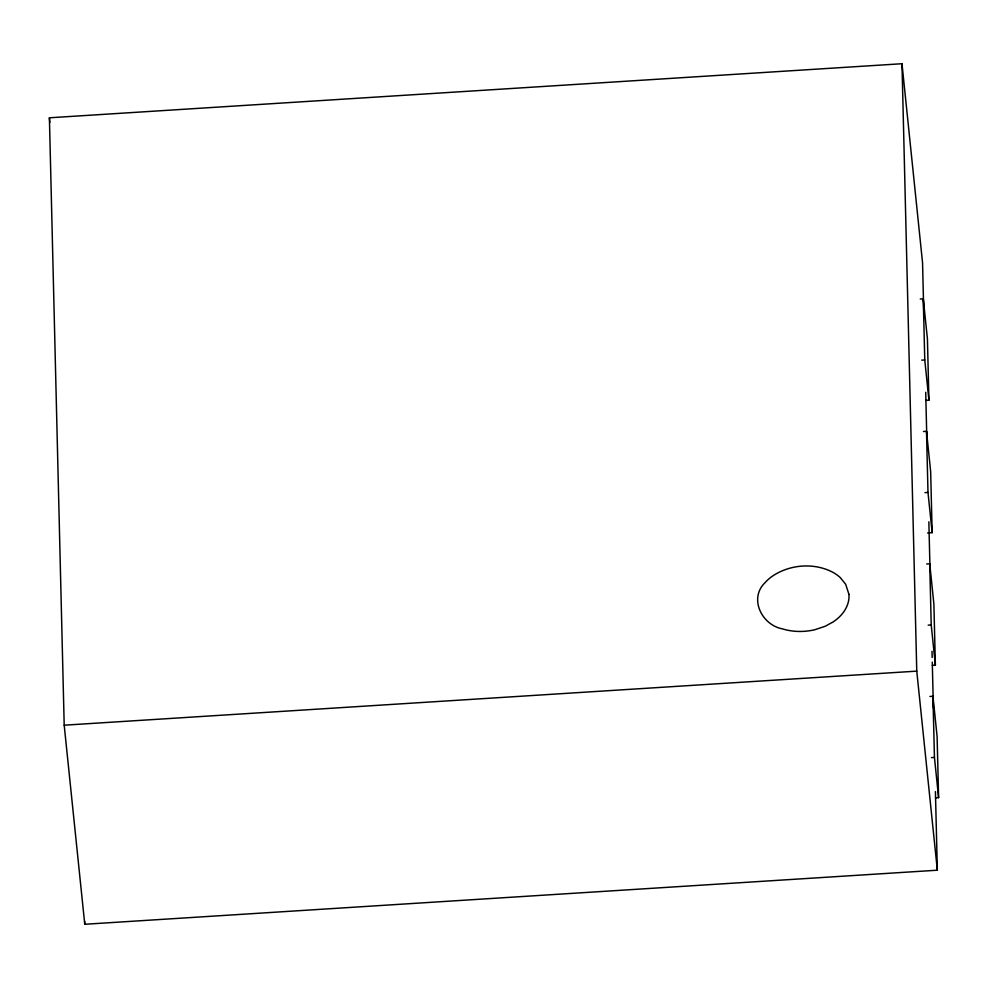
<?xml version="1.0" encoding="UTF-8"?>
<svg xmlns="http://www.w3.org/2000/svg" width="988" height="988" viewBox="0 0 988 988"><rect width="100%" height="100%" fill="white"/><g stroke="black" fill="none" stroke-linecap="round" stroke-linejoin="round"><path stroke-width="1.48" d="M935.426 791.586L937.34 870.206L84.758 924.274L64.195 725.192L49.4 117.794L901.982 63.726L922.557 262.808L923.681 309.059M920.236 299.006L923.274 298.808L927.436 339.032L928.918 400.177L925.892 400.375M921.73 360.151L924.768 359.965L928.918 400.177M923.471 431.497L926.497 431.299L930.659 471.523L932.153 532.668L927.596 532.952M924.953 492.642L927.991 492.444L932.153 532.668M926.695 563.987L929.733 563.79L933.882 604.001L935.377 665.159L932.339 665.344M928.177 625.132L931.215 624.935L935.377 665.159M64.195 725.192L916.765 671.136L937.34 870.206M929.918 696.466L932.956 696.281L937.106 736.492L938.6 797.637L935.562 797.835M931.412 757.611L934.438 757.426L938.6 797.637M49.4 117.794L49.869 122.389M925.707 392.298L926.83 438.549M928.856 521.8L929.98 568.051M932.017 651.302L932.166 657.465M932.277 662.084L933.401 708.334M923.274 298.808L924.768 359.965M926.497 431.299L927.991 492.444M929.733 563.79L931.215 624.935M932.956 696.281L934.438 757.426M901.982 63.726L916.765 671.136M84.684 921.187L84.758 924.274M848.951 594.356C849.631 602.26 846.061 609.942 840.702 615.586A45.485 32.271 -5.9 0 1 833.255 621.847L825.301 626.219L815.026 629.677A45.843 32.53 -5.9 0 1 793.981 631.171L792.672 631.023A46.325 32.863 -5.9 0 1 782.348 628.837C761.797 625.021 748.521 598.32 765.218 582.488A46.337 32.876 -5.9 0 1 772.394 576.165C789.869 564.383 813.989 562.419 832.773 572.25A46.337 32.876 -5.9 0 1 840.319 577.647L845.679 584.279L848.951 594.356"/></g></svg>
